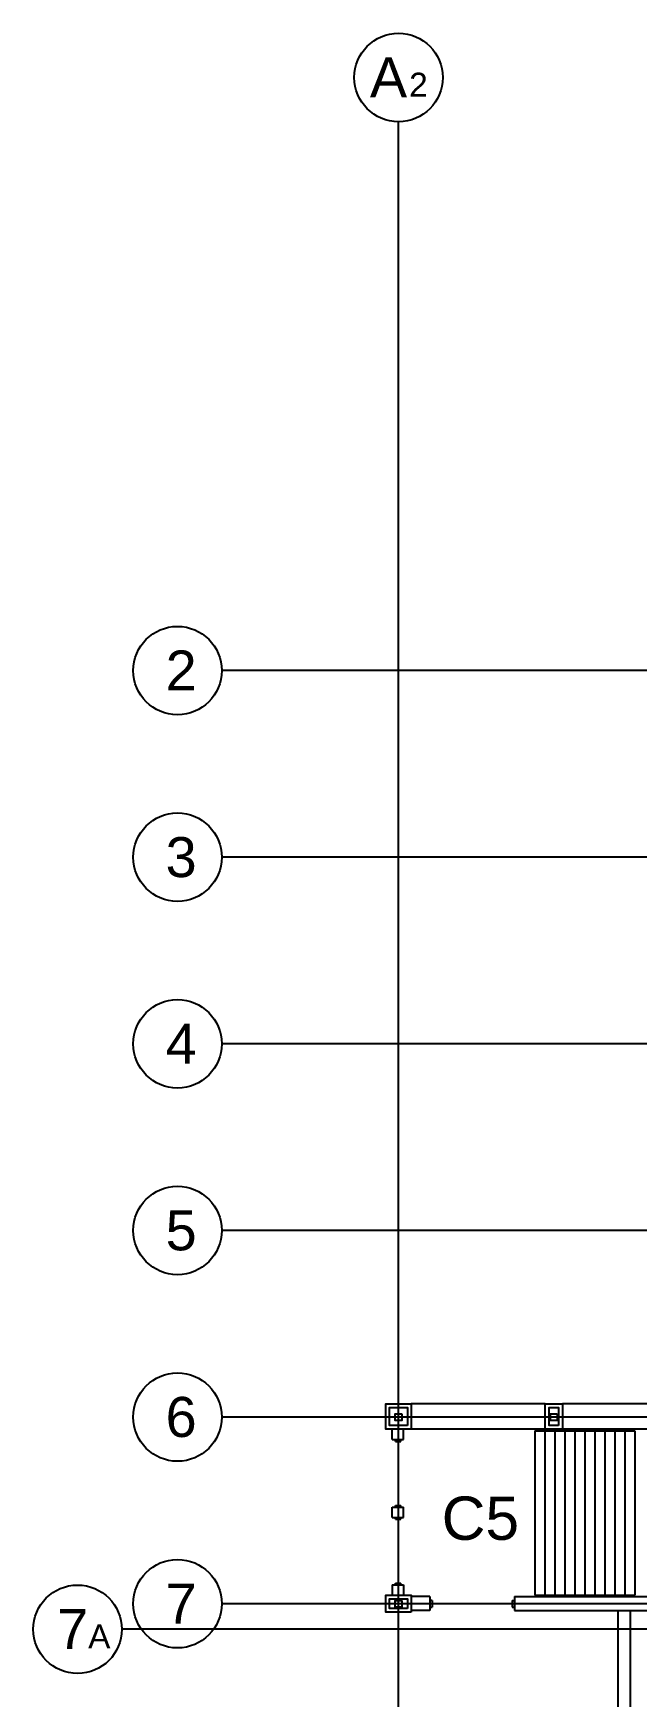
# Model space of a CAD drawing. Extents: x -222 to 8565, y -1562 to 5304.
# Drawn here: x 1217 to 1760, y 3697 to 5194 of the extents above; entities that cross this region are included whole.
import ezdxf

# ---------------------------------------------------------------- set-up
doc = ezdxf.new("R2010")
doc.units = 0
doc.header["$LTSCALE"] = 15
doc.header["$MEASUREMENT"] = 0
doc.layers.add('grid', color=251, linetype='CONTINUOUS')
doc.layers.add('room number', color=7, linetype='CONTINUOUS')
doc.layers.add('STAIR', color=251, linetype='CONTINUOUS', lineweight=25)
doc.layers.add('WALLS', color=7, linetype='CONTINUOUS', lineweight=25)
doc.styles.get("Standard").update_dxf_attribs({"font": 'arial.ttf'})
doc.styles.add('style2', font='arial.ttf')

msp = doc.modelspace()

# ---------------------------------------------------------------- linework, layer by layer
at = {"layer": 'grid'}
for p, q in [((1545.4, 2021.6), (1545.4, 5114.8)), ((4615.9, 4620.7), (1386.5, 4620.7)), ((4615.9, 4452.7), (1386.5, 4452.7)), ((6102, 4284.7), (1386.5, 4284.7)), ((8485.8, 4116.7), (1386.5, 4116.7)), ((8485.8, 3948.7), (1386.5, 3948.7)), ((8485.8, 3780.7), (1386.5, 3780.7)), ((3702.1, 3757.7), (1296.5, 3757.7))]:
    msp.add_line(p, q, dxfattribs=at)
for centre in [(1545.4, 5154.6), (1346.6, 4620.7), (1346.6, 4452.7), (1346.6, 4284.7), (1346.6, 4116.7), (1346.6, 3948.7), (1346.6, 3780.7), (1256.7, 3757.7)]:
    msp.add_circle(centre, 39.8, dxfattribs=at)
at = {"layer": 'STAIR'}
for p, q in [((1667.9, 3936.4), (1757.9, 3936.4)), ((1667.9, 3936.4), (1667.9, 3788.5)), ((1676.9, 3936.4), (1676.9, 3788.5)), ((1685.9, 3936.4), (1685.9, 3788.5)), ((1694.9, 3936.4), (1694.9, 3788.5)), ((1703.9, 3936.4), (1703.9, 3788.5)), ((1712.9, 3936.4), (1712.9, 3788.5)), ((1721.9, 3936.4), (1721.9, 3788.5)), ((1730.9, 3936.4), (1730.9, 3788.5)), ((1739.9, 3936.4), (1739.9, 3788.5)), ((1748.9, 3936.4), (1748.9, 3788.5)), ((1757.9, 3936.4), (1757.9, 3788.5)), ((1667.9, 3788.5), (1757.9, 3788.5))]:
    msp.add_line(p, q, dxfattribs=at)
at = {"layer": 'STAIR', "linetype": 'Continuous'}
msp.add_line((1813.4, 3937.7), (1692.9, 3937.7), dxfattribs=at)
at = {"layer": 'WALLS'}
for p, q in [((1677.4, 3960.7), (1556.9, 3960.7)), ((1813.4, 3960.7), (1692.9, 3960.7)), ((1539.8, 3928.4), (1539.8, 3937.7)), ((1539.8, 3928.4), (1549.9, 3928.4)), ((1542.6, 3926.8), (1542.6, 3928.4)), ((1542.6, 3926.8), (1547.4, 3926.8)), ((1547.4, 3926.8), (1547.4, 3928.4)), ((1549.9, 3928.4), (1549.9, 3937.7)), ((1677.4, 3937.7), (1556.9, 3937.7)), ((1539.8, 3858.4), (1539.8, 3867.6)), ((1539.8, 3867.6), (1549.9, 3867.6)), ((1542.6, 3867.6), (1542.6, 3869.2)), ((1542.6, 3869.2), (1547.4, 3869.2)), ((1547.4, 3867.6), (1547.4, 3869.2)), ((1549.9, 3858.4), (1549.9, 3867.6)), ((1539.8, 3858.4), (1549.9, 3858.4)), ((1542.6, 3856.8), (1542.6, 3858.4)), ((1542.6, 3856.8), (1547.4, 3856.8)), ((1547.4, 3856.8), (1547.4, 3858.4)), ((1539.8, 3797.6), (1539.8, 3788.9)), ((1539.8, 3797.6), (1549.9, 3797.6)), ((1542.6, 3797.6), (1542.6, 3799.2)), ((1542.6, 3799.2), (1547.4, 3799.2)), ((1547.4, 3797.6), (1547.4, 3799.2)), ((1549.9, 3797.6), (1549.9, 3788.9)), ((1573.6, 3787.1), (1557.4, 3787.1)), ((1573.6, 3774.5), (1557.4, 3774.5)), ((1575.6, 3783.6), (1573.3, 3783.6)), ((1573.6, 3787.1), (1573.6, 3774.5)), ((1573.6, 3777.6), (1575.6, 3777.6)), ((1575.6, 3783.6), (1575.6, 3777.6)), ((1647.6, 3783.6), (1649.8, 3783.6)), ((1647.6, 3783.6), (1647.6, 3777.6)), ((1647.6, 3777.6), (1649.6, 3777.6)), ((1649.6, 3787.1), (1890.9, 3787.1)), ((1649.6, 3787.1), (1649.6, 3774.5)), ((1649.6, 3774.5), (1892.9, 3774.5)), ((1742.8, 3400.2), (1742.8, 3774.5)), ((1754.1, 3174.2), (1754.1, 3773.9))]:
    msp.add_line(p, q, dxfattribs=at)
for points in [[(1556.9, 3937.7), (1533.9, 3937.7), (1533.9, 3960.7), (1556.9, 3960.7)], [(1553.4, 3941.2), (1537.4, 3941.2), (1537.4, 3957.2), (1553.4, 3957.2)], [(1692.9, 3937.7), (1677.4, 3937.7), (1677.4, 3960.7), (1692.9, 3960.7)], [(1689.4, 3941.2), (1680.9, 3941.2), (1680.9, 3957.2), (1689.4, 3957.2)], [(1548.4, 3951.7), (1548.4, 3945.7), (1542.4, 3945.7), (1542.4, 3951.7)], [(1688.2, 3951.7), (1688.2, 3945.7), (1682.2, 3945.7), (1682.2, 3951.7)], [(1556.9, 3773), (1533.9, 3773), (1533.9, 3788.5), (1556.9, 3788.5)], [(1553.4, 3776.5), (1537.4, 3776.5), (1537.4, 3785), (1553.4, 3785)], [(1548.4, 3783.7), (1548.4, 3777.7), (1542.4, 3777.7), (1542.4, 3783.7)]]:
    msp.add_lwpolyline(points, close=True, dxfattribs=at)

# ---------------------------------------------------------------- texts
at = {"layer": 'grid', "style": 'style2'}
for s, height, p in [('A', 36, (1519.6, 5136.7)), ('2', 21.6, (1554.9, 5137.3)), ('2', 36, (1335.9, 4602.8)), ('3', 36, (1335.9, 4434.8)), ('4', 36, (1335.9, 4266.8)), ('5', 36, (1335.9, 4098.8)), ('6', 36, (1335.9, 3930.8)), ('7', 36, (1335.9, 3762.8)), ('7', 36, (1238.3, 3739.8)), ('A', 21.6, (1266.2, 3740.4))]:
    msp.add_text(s, height=height, dxfattribs=at).set_placement(p)
at = {"layer": 'room number', "lineweight": 0}
msp.add_text('C5', height=39, dxfattribs=at).set_placement((1584.2, 3838.2))

doc.saveas('drawing.dxf')
